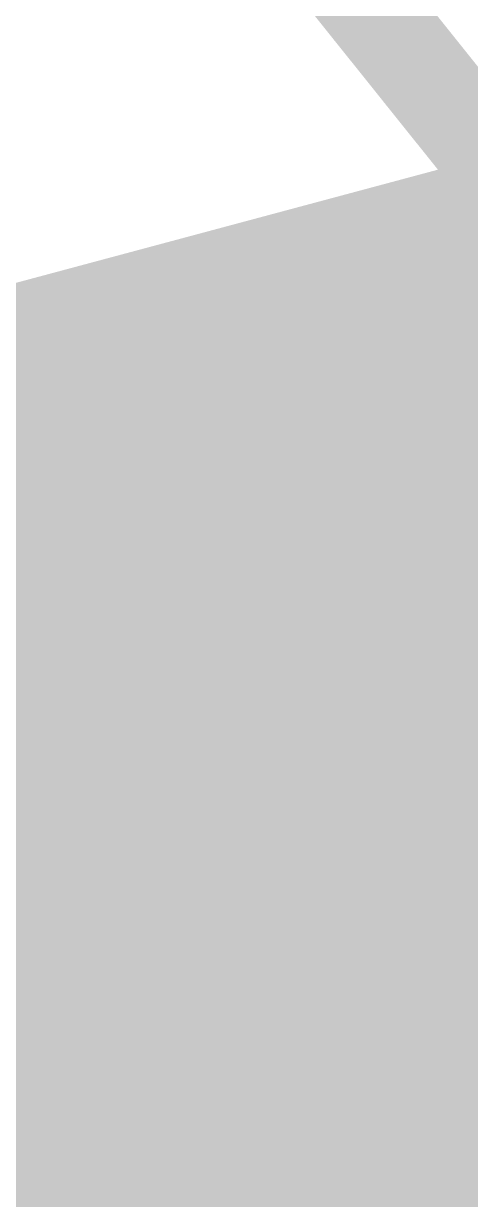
# Model space of a CAD drawing. Header units: inches. Extents: x -7 to 348, y -14 to 159.
# Drawn here: x 15.557 to 15.6164, y 13.5186 to 13.6747 of the extents above; entities that cross this region are included whole.
import ezdxf

# ---------------------------------------------------------------- set-up
doc = ezdxf.new("R2010")
doc.units = ezdxf.units.IN
for name, color, linetype in [('Dimension', 6, 'Continuous'), ('Fabrication', 76, 'Continuous'), ('Top Layer', 1, 'Continuous'), ('Top Overlay', 2, 'Continuous')]:
    doc.layers.add(name, color=color, linetype=linetype)

msp = doc.modelspace()

# ---------------------------------------------------------------- linework, layer by layer
at = {"layer": 'Dimension'}
msp.add_lwpolyline([(58.31, 19.467, 0.254, 0.254, 1), (13.31, 19.467, 0.254, 0.254, 1)], format="xyseb", close=True, dxfattribs=at)
at = {"layer": 'Fabrication'}
for points in [[(54.51115, 31.13829, 0.0127, 0.0127, -1.205705), (14.17745, 15.54998, 0.0127, 0.0127, 0)], [(54.51115, 31.13829, 0.0127, 0.0127, -1.205705), (14.17745, 15.54998, 0.0127, 0.0127, 0)], [(15.59926, 13.68141, 0.0127, 0.0127, 0), (15.60315, 13.67655, 0.0127, 0.0127, 0)], [(15.59926, 13.68141, 0.0127, 0.0127, 0), (15.60315, 13.67655, 0.0127, 0.0127, 0)], [(15.60315, 13.67655, 0.0127, 0.0127, 0), (15.60678, 13.67203, 0.0127, 0.0127, 0)], [(15.60315, 13.67655, 0.0127, 0.0127, 0), (15.60678, 13.67203, 0.0127, 0.0127, 0)], [(15.60678, 13.67203, 0.0127, 0.0127, 0), (15.60997, 13.66804, 0.0127, 0.0127, 0)], [(15.60678, 13.67203, 0.0127, 0.0127, 0), (15.60997, 13.66804, 0.0127, 0.0127, 0)], [(15.60997, 13.66804, 0.0127, 0.0127, 0), (15.61293, 13.66435, 0.0127, 0.0127, 0)], [(15.60997, 13.66804, 0.0127, 0.0127, 0), (15.61293, 13.66435, 0.0127, 0.0127, 0)], [(15.61293, 13.66435, 0.0127, 0.0127, 0), (15.61566, 13.66095, 0.0127, 0.0127, 0)], [(15.61293, 13.66435, 0.0127, 0.0127, 0), (15.61566, 13.66095, 0.0127, 0.0127, 0)], [(15.61566, 13.66095, 0.0127, 0.0127, 0), (15.61817, 13.65781, 0.0127, 0.0127, 0)], [(15.61566, 13.66095, 0.0127, 0.0127, 0), (15.61817, 13.65781, 0.0127, 0.0127, 0)], [(15.61817, 13.65781, 0.0127, 0.0127, 0), (15.62047, 13.65494, 0.0127, 0.0127, 0)], [(15.61817, 13.65781, 0.0127, 0.0127, 0), (15.62047, 13.65494, 0.0127, 0.0127, 0)], [(15.62047, 13.65494, 0.0127, 0.0127, 0), (15.62273, 13.65213, 0.0127, 0.0127, 0)], [(15.62047, 13.65494, 0.0127, 0.0127, 0), (15.62273, 13.65213, 0.0127, 0.0127, 0)]]:
    msp.add_lwpolyline(points, format="xyseb", dxfattribs=at)
for points in [[(15.59997, 13.67655, 0.00635, 0.00635, 1), (15.60632, 13.67655, 0.00635, 0.00635, 1)], [(15.59997, 13.67655, 0.00635, 0.00635, 1), (15.60632, 13.67655, 0.00635, 0.00635, 1)], [(15.59997, 13.67655, 0.00635, 0.00635, 1), (15.60632, 13.67655, 0.00635, 0.00635, 1)], [(15.59997, 13.67655, 0.00635, 0.00635, 1), (15.60632, 13.67655, 0.00635, 0.00635, 1)], [(15.6036, 13.67203, 0.00635, 0.00635, 1), (15.60995, 13.67203, 0.00635, 0.00635, 1)], [(15.6036, 13.67203, 0.00635, 0.00635, 1), (15.60995, 13.67203, 0.00635, 0.00635, 1)], [(15.6036, 13.67203, 0.00635, 0.00635, 1), (15.60995, 13.67203, 0.00635, 0.00635, 1)], [(15.6036, 13.67203, 0.00635, 0.00635, 1), (15.60995, 13.67203, 0.00635, 0.00635, 1)], [(15.6068, 13.66804, 0.00635, 0.00635, 1), (15.61315, 13.66804, 0.00635, 0.00635, 1)], [(15.6068, 13.66804, 0.00635, 0.00635, 1), (15.61315, 13.66804, 0.00635, 0.00635, 1)], [(15.6068, 13.66804, 0.00635, 0.00635, 1), (15.61315, 13.66804, 0.00635, 0.00635, 1)], [(15.6068, 13.66804, 0.00635, 0.00635, 1), (15.61315, 13.66804, 0.00635, 0.00635, 1)], [(15.60975, 13.66435, 0.00635, 0.00635, 1), (15.6161, 13.66435, 0.00635, 0.00635, 1)], [(15.60975, 13.66435, 0.00635, 0.00635, 1), (15.6161, 13.66435, 0.00635, 0.00635, 1)], [(15.60975, 13.66435, 0.00635, 0.00635, 1), (15.6161, 13.66435, 0.00635, 0.00635, 1)], [(15.60975, 13.66435, 0.00635, 0.00635, 1), (15.6161, 13.66435, 0.00635, 0.00635, 1)], [(15.61248, 13.66095, 0.00635, 0.00635, 1), (15.61883, 13.66095, 0.00635, 0.00635, 1)], [(15.61248, 13.66095, 0.00635, 0.00635, 1), (15.61883, 13.66095, 0.00635, 0.00635, 1)], [(15.61248, 13.66095, 0.00635, 0.00635, 1), (15.61883, 13.66095, 0.00635, 0.00635, 1)], [(15.61248, 13.66095, 0.00635, 0.00635, 1), (15.61883, 13.66095, 0.00635, 0.00635, 1)], [(15.615, 13.65781, 0.00635, 0.00635, 1), (15.62135, 13.65781, 0.00635, 0.00635, 1)], [(15.615, 13.65781, 0.00635, 0.00635, 1), (15.62135, 13.65781, 0.00635, 0.00635, 1)], [(15.615, 13.65781, 0.00635, 0.00635, 1), (15.62135, 13.65781, 0.00635, 0.00635, 1)], [(15.615, 13.65781, 0.00635, 0.00635, 1), (15.62135, 13.65781, 0.00635, 0.00635, 1)], [(15.6173, 13.65494, 0.00635, 0.00635, 1), (15.62365, 13.65494, 0.00635, 0.00635, 1)], [(15.6173, 13.65494, 0.00635, 0.00635, 1), (15.62365, 13.65494, 0.00635, 0.00635, 1)], [(15.6173, 13.65494, 0.00635, 0.00635, 1), (15.62365, 13.65494, 0.00635, 0.00635, 1)], [(15.6173, 13.65494, 0.00635, 0.00635, 1), (15.62365, 13.65494, 0.00635, 0.00635, 1)]]:
    msp.add_lwpolyline(points, format="xyseb", close=True, dxfattribs=at)
at = {"layer": 'Top Layer'}
for points in [[(14.24462, 13.13485, 2.032, 2.032, -0.267603), (19.4524, 34.99795, 2.032, 2.032, 0)], [(16.63081, 7.78621, 2.032, 2.032, -0.065353), (14.24462, 13.13485, 2.032, 2.032, 0)], [(14.38001, 13.06224, 0.508, 0.508, 0), (16.09585, 13.52201, 0.508, 0.508, 0)]]:
    msp.add_lwpolyline(points, format="xyseb", dxfattribs=at)
at = {"layer": 'Top Overlay'}
msp.add_lwpolyline([(15.65711, 13.5892, 0.127, 0.127, 0), (15.78859, 13.09851, 0.127, 0.127, 0)], format="xyseb", dxfattribs=at)
msp.add_lwpolyline([(15.62536, 13.5892, 0.0635, 0.0635, 1), (15.68886, 13.5892, 0.0635, 0.0635, 1)], format="xyseb", close=True, dxfattribs=at)

doc.saveas('drawing.dxf')
